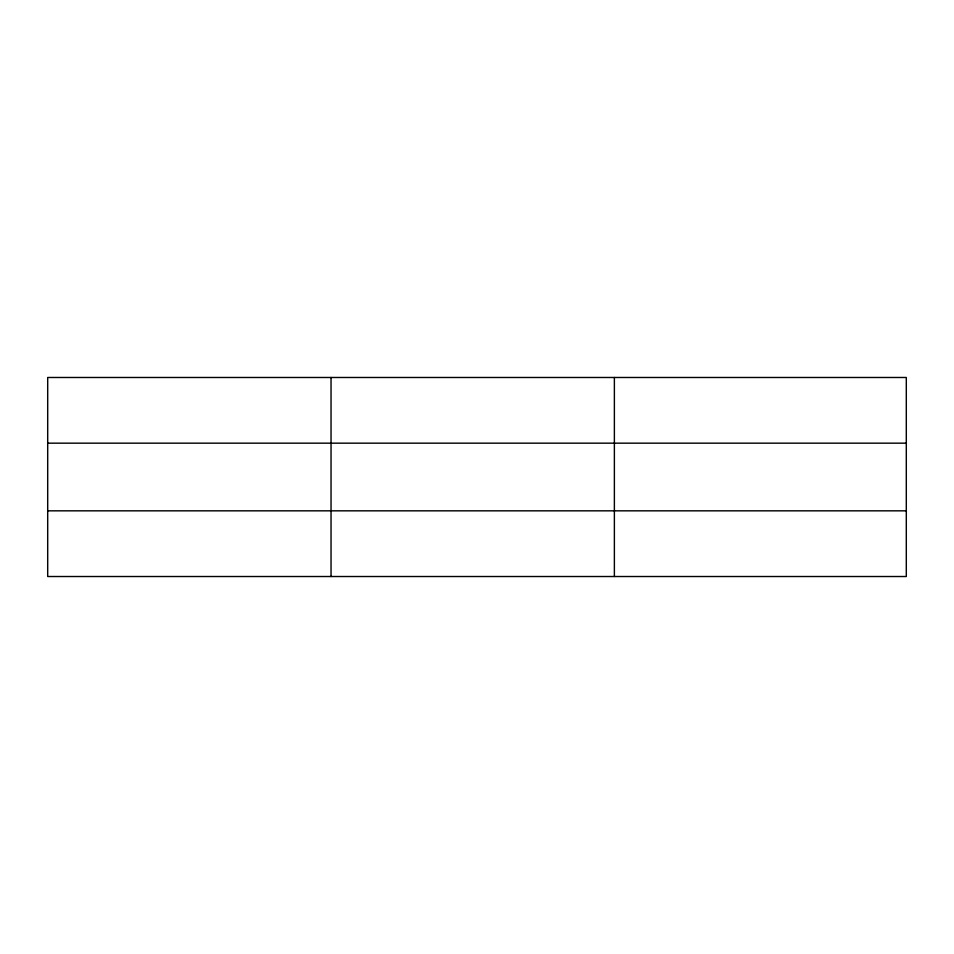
<?xml version="1.0" encoding="UTF-8"?>
<svg xmlns="http://www.w3.org/2000/svg" width="954" height="954" viewBox="0 0 954 954"><rect width="100%" height="100%" fill="white"/><g stroke="black" fill="none" stroke-linecap="round" stroke-linejoin="round"><path stroke-width="1.43" d="M331.038 377.486L331.038 576.514M614.376 377.486L614.376 576.514M906.3 443.169L906.3 377.486L47.7 377.486L47.7 576.514L906.3 576.514L906.3 443.169L47.7 443.169M47.7 510.831L906.3 510.831"/></g></svg>
